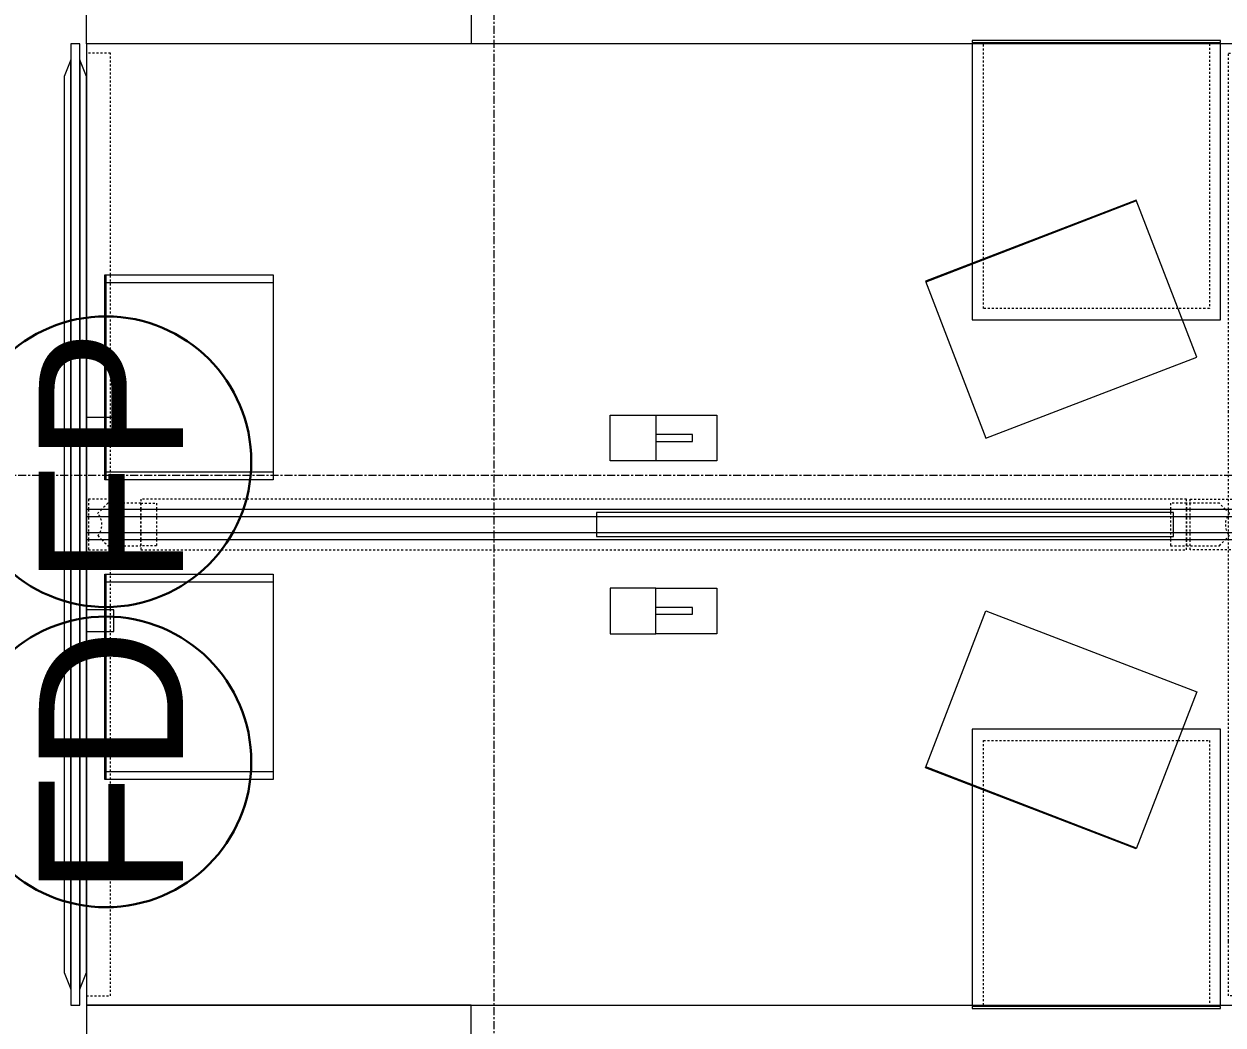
# Model space of a CAD drawing. Header units: inches. Extents: x 29752 to 31446, y 4278 to 5722.
# Drawn here: x 30887 to 30961.8, y 5082.2 to 5144.6 of the extents above; entities that cross this region are included whole.
import ezdxf

# ---------------------------------------------------------------- set-up
doc = ezdxf.new("R2010")
doc.units = ezdxf.units.IN
doc.header["$MEASUREMENT"] = 0
doc.linetypes.add('Dash', pattern=[0.25, 0.125, -0.125])
doc.linetypes.add('Grid Line 1_2_', pattern=[0.875, 0.5, -0.125, 0.125, -0.125])
for name, color, linetype, lineweight in [('A-ANNO-NOTE', 131, 'Continuous', 30), ('I-FURN', 30, 'Continuous', 9), ('I-FURN-HDLN', 30, 'Dash', 9), ('S-GRID', 1, 'Continuous', 9)]:
    doc.layers.add(name, color=color, linetype=linetype, lineweight=lineweight)
doc.styles.add('Swis721 Lt BT', font='swissl.ttf', dxfattribs={"height": 9})

# ---------------------------------------------------------------- blocks, each defined once
blk = doc.blocks.new('Desk_Structures-Teknion-JNDBB_Structural_Beam_Double_Sided-R2015 - Double Sided-V79-FIRST FLOOR POWER _ SIGNAL')
at = {"layer": 'I-FURN-HDLN'}
for p, q in [((35.25, 29.408), (35.724, 29.408)), ((35.25, 25.999), (35.25, 29.408)), ((35.724, 29.408), (36.276, 29.408)), ((36.276, 29.408), (36.75, 29.408)), ((36.75, 29.408), (36.75, 25.999)), ((35.25, 7.001), (35.25, 25.999)), ((36.75, 25.999), (36.75, 7.001)), ((35.25, 0.945), (35.25, 7.001)), ((36.75, 7.001), (36.75, 0.945)), ((-32.614, 1.575), (32.614, 1.575)), ((-32.614, 0.945), (-32.614, 1.575)), ((32.614, 1.575), (32.614, 0.945)), ((32.85, 1.575), (39.15, 1.575)), ((32.85, 0.945), (32.85, 1.575)), ((39.15, 1.575), (39.15, 0.945)), ((-35.304, 0.696), (-35.055, 0.945)), ((-35.055, 0.945), (-34.675, 1.325)), ((-34.675, 1.325), (-32.614, 1.325)), ((-31.63, 1.325), (-32.614, 1.325)), ((-32.614, 1.325), (-32.614, 0.945)), ((-32.614, 0.945), (-32.614, -0.945)), ((-32.614, -0.945), (-32.614, 0.945)), ((-31.63, 0.945), (-31.63, 1.325)), ((-31.63, 0.75), (-31.63, 0.945)), ((-31.63, -0.75), (-31.63, 0.75)), ((31.63, 1.325), (32.614, 1.325)), ((31.63, 0.945), (31.63, 1.325)), ((31.63, -0.945), (31.63, 0.945)), ((32.614, 0.945), (32.614, 1.325)), ((32.614, 1.325), (34.675, 1.325)), ((32.614, -0.945), (32.614, 0.945)), ((32.614, 0.945), (32.614, -0.945)), ((32.85, -0.945), (32.85, 0.945)), ((34.675, 1.325), (35.055, 0.945)), ((35.055, 0.945), (35.304, 0.696)), ((35.25, -0.945), (35.25, 0.945)), ((36.75, 0.945), (36.75, -0.945)), ((39.15, 0.945), (39.15, -0.945)), ((-35.055, -0.945), (-35.304, -0.696)), ((35.304, -0.696), (35.055, -0.945)), ((-34.675, -1.325), (-35.055, -0.945)), ((-32.614, -1.325), (-34.675, -1.325)), ((-32.614, -0.945), (-32.614, -1.325)), ((-32.614, -1.575), (-32.614, -0.945)), ((-32.614, -1.325), (-31.63, -1.325)), ((-31.63, -0.945), (-31.63, -0.75)), ((-31.63, -1.325), (-31.63, -0.945)), ((31.63, -1.325), (31.63, -0.945)), ((32.614, -1.325), (31.63, -1.325)), ((32.614, -1.325), (32.614, -0.945)), ((32.614, -0.945), (32.614, -1.575)), ((34.675, -1.325), (32.614, -1.325)), ((32.85, -1.575), (32.85, -0.945)), ((35.055, -0.945), (34.675, -1.325)), ((35.25, -7.001), (35.25, -0.945)), ((36.75, -0.945), (36.75, -7.001)), ((39.15, -0.945), (39.15, -1.575)), ((32.614, -1.575), (-32.614, -1.575)), ((39.15, -1.575), (32.85, -1.575)), ((35.25, -25.999), (35.25, -7.001)), ((36.75, -7.001), (36.75, -25.999)), ((35.25, -29.408), (35.25, -25.999)), ((36.75, -25.999), (36.75, -29.408)), ((35.724, -29.408), (35.25, -29.408)), ((36.275, -29.408), (35.724, -29.408)), ((36.75, -29.408), (36.275, -29.408))]:
    blk.add_line(p, q, dxfattribs=at)
for centre, start, end in [((-36.127, 0), 319.7931, 40.2069), ((36.127, 0), 139.7931, 180), ((36.127, 0), 180, 220.2069)]:
    blk.add_arc(centre, 1.078, start, end, dxfattribs=at)
blk = doc.blocks.new('Desk_Structures-Teknion-JNDBB_Structural_Beam_Double_Sided-R2015 - Double Sided-V80-FIRST FLOOR POWER _ SIGNAL')
at = {"layer": 'I-FURN-HDLN'}
for p, q in [((-34.5, 29.408), (-36, 29.408)), ((-36, 29.408), (-36, 27.952)), ((-34.5, 15.572), (-34.5, 29.408)), ((-36, 27.952), (-36, 6.669)), ((-34.5, 6.669), (-34.5, 15.572)), ((-36, 6.669), (-36, 5.331)), ((-34.5, 5.331), (-34.5, 6.669)), ((-36, 5.331), (-36, 0.945)), ((-34.5, 2.777), (-34.5, 5.331)), ((-34.5, 0.945), (-34.5, 2.777)), ((-35.882, 1.575), (-35.882, 0.945)), ((-34.5, 1.575), (-35.882, 1.575)), ((-34.5, 0.945), (-34.5, 1.575)), ((32.614, 1.575), (-32.614, 1.575)), ((-32.614, 1.575), (-32.614, 0.945)), ((32.614, 0.945), (32.614, 1.575)), ((-36, 0.945), (-36, -0.945)), ((-35.882, 0.945), (-35.882, -0.945)), ((-35.055, 0.945), (-35.304, 0.696)), ((-34.675, 1.325), (-35.055, 0.945)), ((-32.614, 1.325), (-34.675, 1.325)), ((-34.5, -0.945), (-34.5, 0.945)), ((-34.5, -0.945), (-34.5, 0.945)), ((-32.614, 1.325), (-31.63, 1.325)), ((-32.614, 0.945), (-32.614, 1.325)), ((-32.614, -0.945), (-32.614, 0.945)), ((-32.614, 0.945), (-32.614, -0.945)), ((-31.63, 1.325), (-31.63, 0.945)), ((-31.63, 0.945), (-31.63, -0.945)), ((31.63, 1.325), (31.63, 0.945)), ((32.614, 1.325), (31.63, 1.325)), ((31.63, 0.945), (31.63, 0.75)), ((31.63, 0.75), (31.63, -0.75)), ((34.675, 1.325), (32.614, 1.325)), ((32.614, 1.325), (32.614, 0.945)), ((32.614, 0.945), (32.614, -0.945)), ((32.614, -0.945), (32.614, 0.945)), ((35.055, 0.945), (34.675, 1.325)), ((35.304, 0.696), (35.055, 0.945)), ((-35.304, -0.696), (-35.055, -0.945)), ((35.055, -0.945), (35.304, -0.696)), ((-36, -0.945), (-36, -5.331)), ((-35.882, -0.945), (-35.882, -1.575)), ((-35.055, -0.945), (-34.675, -1.325)), ((-34.675, -1.325), (-32.614, -1.325)), ((-34.5, -3.11), (-34.5, -0.945)), ((-34.5, -1.575), (-34.5, -0.945)), ((-32.614, -1.325), (-32.614, -0.945)), ((-32.614, -0.945), (-32.614, -1.575)), ((-31.63, -1.325), (-32.614, -1.325)), ((-31.63, -0.945), (-31.63, -1.325)), ((31.63, -0.75), (31.63, -0.945)), ((31.63, -0.945), (31.63, -1.325)), ((31.63, -1.325), (32.614, -1.325)), ((32.614, -0.945), (32.614, -1.325)), ((32.614, -1.575), (32.614, -0.945)), ((32.614, -1.325), (34.675, -1.325)), ((34.675, -1.325), (35.055, -0.945)), ((-35.882, -1.575), (-34.5, -1.575)), ((-32.614, -1.575), (32.614, -1.575)), ((-34.5, -5.331), (-34.5, -3.11)), ((-36, -5.331), (-36, -6.669)), ((-34.5, -6.669), (-34.5, -5.331)), ((-36, -6.669), (-36, -27.952)), ((-34.5, -15.906), (-34.5, -6.669)), ((-34.5, -29.408), (-34.5, -15.906)), ((-36, -27.952), (-36, -29.408)), ((-36, -29.408), (-34.5, -29.408))]:
    blk.add_line(p, q, dxfattribs=at)
for centre, start, end in [((-36.127, 0), 13.4023, 40.2069), ((-36.127, 0), 319.7931, 13.4023), ((36.127, 0), 153.1954, 220.2069), ((36.127, 0), 139.7931, 153.1954)]:
    blk.add_arc(centre, 1.078, start, end, dxfattribs=at)
blk = doc.blocks.new('Worksurface-Mounted-Teknion-JNWSSN-Single_Sided_Rectangular-R2015 - 24_ Depth-V51-FIRST FLOOR POWER _ SIGNAL')
at = {"layer": 'I-FURN'}
for p, q in [((-21, -23.782), (21, -23.782)), ((-21, -47.782), (-21, -23.782)), ((21, -23.782), (21, -47.782)), ((21, -47.782), (-21, -47.782))]:
    blk.add_line(p, q, dxfattribs=at)
at = {"layer": 'I-FURN-HDLN'}
for p, q in [((-21, -24.374), (-19.5, -24.374)), ((-19.5, -24.374), (-19.5, -47.782)), ((-21, -25.369), (-16.039, -25.369)), ((-16.039, -25.369), (-16.039, -46.282)), ((-16.039, -46.282), (-18.795, -46.282)), ((-18.795, -46.282), (-18.795, -47.782))]:
    blk.add_line(p, q, dxfattribs=at)
blk = doc.blocks.new('Worksurface-Mounted-Teknion-JNWSSN-Single_Sided_Rectangular-R2015 - 24_ Depth-6171617-FIRST FLOOR POWER _ SIGNAL')
at = {"layer": 'I-FURN'}
for p, q in [((21, 47.782), (-21, 47.782)), ((-21, 47.782), (-21, 23.782)), ((21, 23.782), (21, 47.782)), ((-21, 23.782), (21, 23.782))]:
    blk.add_line(p, q, dxfattribs=at)
at = {"layer": 'I-FURN-HDLN'}
for p, q in [((-19.5, 24.374), (-19.5, 47.782)), ((-18.795, 46.282), (-18.795, 47.782)), ((-16.039, 46.282), (-18.795, 46.282)), ((-16.039, 25.369), (-16.039, 46.282)), ((-21, 25.369), (-16.039, 25.369)), ((-21, 24.374), (-19.5, 24.374))]:
    blk.add_line(p, q, dxfattribs=at)
blk = doc.blocks.new('Desk-Teknion-JNWDSN-Double_Sided_Rectangular-R2015 - 60_ Depth-V52-FIRST FLOOR POWER _ SIGNAL')
at = {"layer": 'I-FURN'}
for p, q in [((-36, 30), (-36, 3)), ((-35.724, 30), (-36, 30)), ((36, 30), (-35.724, 30)), ((36, 27.952), (36, 30)), ((36, 6.669), (36, 27.952)), ((-3.327, 6.816), (0.479, 6.816)), ((-3.327, 3.972), (-3.327, 6.816)), ((3.327, 6.816), (0.479, 6.816)), ((0.479, 6.816), (0.479, 3.972)), ((3.327, 3.972), (3.327, 6.816)), ((36, 5.331), (36, 6.669)), ((-1.8, 5.606), (-1.8, 5.181)), ((0.479, 5.606), (-1.8, 5.606)), ((36, 0.945), (36, 5.331)), ((-1.8, 5.181), (0.479, 5.181)), ((0.479, 3.972), (-3.327, 3.972)), ((0.479, 3.972), (3.327, 3.972)), ((-36, 3), (-36, 0.945)), ((-36, 0.945), (-36, -0.945)), ((36, -0.945), (36, 0.945)), ((-36, -0.945), (-36, -3)), ((36, -5.331), (36, -0.945)), ((-36, -3), (-36, -30)), ((-3.327, -6.816), (-3.327, -3.972)), ((-3.327, -3.972), (0.479, -3.972)), ((0.479, -3.972), (3.327, -3.972)), ((0.479, -6.816), (0.479, -3.972)), ((3.327, -3.972), (3.327, -6.816)), ((-1.8, -5.181), (-1.8, -5.606)), ((0.479, -5.181), (-1.8, -5.181)), ((-1.8, -5.606), (0.479, -5.606)), ((36, -6.669), (36, -5.331)), ((36, -27.952), (36, -6.669)), ((0.479, -6.816), (-3.327, -6.816)), ((3.327, -6.816), (0.479, -6.816)), ((36, -30), (36, -27.952)), ((-36, -30), (-35.725, -30)), ((-35.725, -30), (36, -30))]:
    blk.add_line(p, q, dxfattribs=at)
blk = doc.blocks.new('Storage-Freestanding-Teknion-JNFMP-Mobile_Pedestal_with_Seat-R2015 - Metal-V54-FIRST FLOOR POWER _ SIGNAL')
at = {"layer": 'I-FURN'}
for p, q in [((5.365, 8.55), (-7.75, 8.55)), ((-7.75, 8.55), (-7.75, 5.025)), ((7.75, 8.55), (5.365, 8.55)), ((7.75, -8.67), (7.75, 8.55)), ((-7.75, 5.025), (-7.75, -8.67)), ((-7.75, -8.67), (7.75, -8.67)), ((7.75, -8.749), (-7.75, -8.749)), ((-7.75, -8.749), (-7.75, -8.867)), ((-7.75, -8.867), (7.75, -8.867)), ((7.75, -8.867), (7.75, -8.749))]:
    blk.add_line(p, q, dxfattribs=at)
at = {"layer": 'I-FURN-HDLN'}
for p, q in [((-7.049, 4.755), (-7.049, 7.849)), ((-7.049, 7.849), (5.096, 7.849)), ((5.096, 7.849), (7.049, 7.849)), ((7.049, 7.849), (7.049, -8.67)), ((-7.049, -8.67), (-7.049, 4.755))]:
    blk.add_line(p, q, dxfattribs=at)
blk = doc.blocks.new('Screen-Leg_Mounted-Teknion-JNSEEL-Felt_Elevated-R2015 - Double-Sided Leg Overlay-6171621-FIRST FLOOR POWER _ SIGNAL')
at = {"layer": 'I-FURN'}
for p, q in [((30, 0.276), (-30, 0.276)), ((-30, 0.276), (-30, -0.276)), ((-27.952, 0.703), (-29, 0.276)), ((-29, 0.276), (29, 0.276)), ((27.952, 0.703), (-27.952, 0.703)), ((29, 0.276), (27.952, 0.703)), ((30, -0.276), (30, 0.276)), ((-30, -0.276), (30, -0.276)), ((29, -0.276), (-29, -0.276)), ((-29, -0.276), (-27.952, -0.703)), ((-27.952, -0.703), (-0.945, -0.703)), ((-5.331, -0.703), (-6.669, -0.703)), ((-6.669, -0.703), (-6.669, -2.396)), ((-5.331, -2.396), (-5.331, -0.703)), ((-0.945, -0.703), (0.945, -0.703)), ((0.945, -0.703), (27.952, -0.703)), ((6.669, -0.703), (5.331, -0.703)), ((5.331, -0.703), (5.331, -2.396)), ((6.669, -2.396), (6.669, -0.703)), ((27.952, -0.703), (29, -0.276)), ((-6.669, -2.396), (-5.331, -2.396)), ((5.331, -2.396), (6.669, -2.396))]:
    blk.add_line(p, q, dxfattribs=at)
blk = doc.blocks.new('Screen-Desk_Mounted-Teknion-JNSASW-Solid_Add-On-R2015 - Standard Width-6308290-FIRST FLOOR POWER _ SIGNAL')
at = {"layer": 'I-FURN'}
for p, q in [((36, 0.945), (-36, 0.945)), ((-36, 0.945), (-36, -0.945)), ((31.813, 0.75), (-4.187, 0.75)), ((-4.187, 0.75), (-4.187, -0.75)), ((31.813, -0.75), (31.813, 0.75)), ((36, -0.945), (36, 0.945)), ((-36, 0.508), (36, 0.508)), ((-36, -0.508), (36, -0.508)), ((-36, -0.945), (36, -0.945)), ((-4.187, -0.75), (31.813, -0.75))]:
    blk.add_line(p, q, dxfattribs=at)
blk = doc.blocks.new('Accessories-Teknion-JNAMD-Drawer_Module-R2015 - Letter Size-6171627-FIRST FLOOR POWER _ SIGNAL')
at = {"layer": 'I-FURN'}
for p, q in [((7.049, 5.22), (-7.049, 5.22)), ((-7.049, 5.22), (-7.049, -5.28)), ((7.049, -5.28), (7.049, 5.22)), ((-7.049, -5.22), (7.049, -5.22)), ((-7.049, -5.28), (7.049, -5.28))]:
    blk.add_line(p, q, dxfattribs=at)
blk = doc.blocks.new('Accessories-Teknion-JNAMD-Drawer_Module-R2015 - Letter Size-6171628-FIRST FLOOR POWER _ SIGNAL')
at = {"layer": 'I-FURN'}
for p, q in [((-7.049, -5.22), (-7.049, 5.28)), ((-7.049, 5.28), (7.049, 5.28)), ((7.049, 5.28), (7.049, -5.22)), ((-7.049, 5.22), (7.049, 5.22)), ((7.049, -5.22), (-7.049, -5.22))]:
    blk.add_line(p, q, dxfattribs=at)
blk = doc.blocks.new('Accessories-Teknion-JNAMT-Tray_Module-R2015 - Letter-6171629-FIRST FLOOR POWER _ SIGNAL')
at = {"layer": 'I-FURN'}
for p, q in [((-6.398, 5.25), (6.398, 5.25)), ((-6.398, -5.25), (-6.398, 5.25)), ((-5.898, 5.25), (-5.898, -5.25)), ((5.898, -5.25), (5.898, 5.25)), ((6.398, 5.25), (6.398, -5.25)), ((-6.339, -5.25), (-6.339, -5.191)), ((-6.339, -5.191), (-4.177, -5.191)), ((-4.177, -5.191), (-2.839, -5.191)), ((-2.839, -5.191), (6.339, -5.191)), ((6.339, -5.25), (6.339, -5.191)), ((-4.177, -5.25), (-6.398, -5.25)), ((-2.839, -5.25), (-4.177, -5.25)), ((6.398, -5.25), (-2.839, -5.25))]:
    blk.add_line(p, q, dxfattribs=at)
blk = doc.blocks.new('Accessories-Teknion-JNAMT-Tray_Module-R2015 - Letter-V59-FIRST FLOOR POWER _ SIGNAL')
at = {"layer": 'I-FURN'}
for p, q in [((-6.398, 5.25), (6.398, 5.25)), ((-6.398, -5.25), (-6.398, 5.25)), ((-5.898, 5.25), (-5.898, -5.25)), ((5.898, -5.25), (5.898, 5.25)), ((6.398, 5.25), (6.398, -5.25)), ((-6.339, -5.25), (-6.339, -5.191)), ((-6.339, -5.191), (-4.177, -5.191)), ((-4.177, -5.191), (-2.839, -5.191)), ((-2.839, -5.191), (6.339, -5.191)), ((6.339, -5.25), (6.339, -5.191)), ((-4.177, -5.25), (-6.398, -5.25)), ((-2.839, -5.25), (-4.177, -5.25)), ((6.398, -5.25), (-2.839, -5.25))]:
    blk.add_line(p, q, dxfattribs=at)
blk = doc.blocks.new('Accessories-Teknion-JNAMT-Tray_Module-R2015 - Letter-V60-FIRST FLOOR POWER _ SIGNAL')
at = {"layer": 'I-FURN'}
for p, q in [((-6.398, 5.25), (6.398, 5.25)), ((-6.398, -5.25), (-6.398, 5.25)), ((-5.898, 5.25), (-5.898, -5.25)), ((5.898, -5.25), (5.898, 5.25)), ((6.398, 5.25), (6.398, -5.25)), ((-6.339, -5.25), (-6.339, -5.191)), ((-6.339, -5.191), (2.505, -5.191)), ((2.505, -5.191), (3.844, -5.191)), ((3.844, -5.191), (6.339, -5.191)), ((6.339, -5.25), (6.339, -5.191)), ((2.505, -5.25), (-6.398, -5.25)), ((3.844, -5.25), (2.505, -5.25)), ((6.398, -5.25), (3.844, -5.25))]:
    blk.add_line(p, q, dxfattribs=at)
blk = doc.blocks.new('Accessories-Teknion-JNAMT-Tray_Module-R2015 - Letter-V61-FIRST FLOOR POWER _ SIGNAL')
at = {"layer": 'I-FURN'}
for p, q in [((-6.398, 5.25), (6.398, 5.25)), ((-6.398, -5.25), (-6.398, 5.25)), ((-5.898, 5.25), (-5.898, -5.25)), ((5.898, -5.25), (5.898, 5.25)), ((6.398, 5.25), (6.398, -5.25)), ((-6.339, -5.25), (-6.339, -5.191)), ((-6.339, -5.191), (2.505, -5.191)), ((2.505, -5.191), (3.844, -5.191)), ((3.844, -5.191), (6.339, -5.191)), ((6.339, -5.25), (6.339, -5.191)), ((2.505, -5.25), (-6.398, -5.25)), ((3.844, -5.25), (2.505, -5.25)), ((6.398, -5.25), (3.844, -5.25))]:
    blk.add_line(p, q, dxfattribs=at)
blk = doc.blocks.new('Storage-Freestanding-Teknion-JNFMP-Mobile_Pedestal_with_Seat-R2015 - Metal-V62-FIRST FLOOR POWER _ SIGNAL')
at = {"layer": 'I-FURN'}
for p, q in [((-5.366, 8.55), (-7.75, 8.55)), ((-7.75, 8.55), (-7.75, -8.67)), ((7.75, 8.55), (-5.366, 8.55)), ((7.75, 5.024), (7.75, 8.55)), ((7.75, -8.67), (7.75, 5.024)), ((-7.75, -8.67), (7.75, -8.67)), ((7.75, -8.749), (-7.75, -8.749)), ((-7.75, -8.749), (-7.75, -8.867)), ((-7.75, -8.867), (7.75, -8.867)), ((7.75, -8.867), (7.75, -8.749))]:
    blk.add_line(p, q, dxfattribs=at)
at = {"layer": 'I-FURN-HDLN'}
for p, q in [((-7.049, -8.67), (-7.049, 7.849)), ((-7.049, 7.849), (-5.096, 7.849)), ((-5.096, 7.849), (7.049, 7.849)), ((7.049, 7.849), (7.049, 4.755)), ((7.049, 4.755), (7.049, -8.67))]:
    blk.add_line(p, q, dxfattribs=at)

msp = doc.modelspace()

# ---------------------------------------------------------------- linework, layer by layer
at = {"layer": 'A-ANNO-NOTE'}
for centre in [(30892.133, 5117.309), (30892.133, 5098.576)]:
    msp.add_circle(centre, 9.07, dxfattribs=at)
at = {"layer": 'S-GRID', "linetype": 'Grid Line 1_2_'}
for p, q in [((30916.362, 4277.766), (30916.362, 5698.128)), ((31446.272, 5116.452), (29775.662, 5116.452))]:
    msp.add_line(p, q, dxfattribs=at)

# ---------------------------------------------------------------- block references
at = {"layer": 'I-FURN'}
for name, p, rotation in [('Worksurface-Mounted-Teknion-JNWSSN-Single_Sided_Rectangular-R2015 - 24_ Depth-V51-FIRST FLOOR POWER _ SIGNAL', (30938.708, 5164.391), 269.9999999999993), ('Screen-Leg_Mounted-Teknion-JNSEEL-Felt_Elevated-R2015 - Double-Sided Leg Overlay-6171621-FIRST FLOOR POWER _ SIGNAL', (30890.224, 5113.391), 89.99999999999952), ('Desk-Teknion-JNWDSN-Double_Sided_Rectangular-R2015 - 60_ Depth-V52-FIRST FLOOR POWER _ SIGNAL', (30926.927, 5113.391), 180), ('Storage-Freestanding-Teknion-JNFMP-Mobile_Pedestal_with_Seat-R2015 - Metal-V62-FIRST FLOOR POWER _ SIGNAL', (30953.927, 5134.721), 180), ('Desk_Structures-Teknion-JNDBB_Structural_Beam_Double_Sided-R2015 - Double Sided-V79-FIRST FLOOR POWER _ SIGNAL', (30998.927, 5113.391), 180), ('Accessories-Teknion-JNAMD-Drawer_Module-R2015 - Letter Size-6171627-FIRST FLOOR POWER _ SIGNAL', (30951.736, 5126.179), 201.0532295833245), ('Accessories-Teknion-JNAMT-Tray_Module-R2015 - Letter-V61-FIRST FLOOR POWER _ SIGNAL', (30897.322, 5122.566), 269.9999999999989), ('Accessories-Teknion-JNAMT-Tray_Module-R2015 - Letter-V60-FIRST FLOOR POWER _ SIGNAL', (30897.323, 5122.566), 269.9999999999989), ('Accessories-Teknion-JNAMT-Tray_Module-R2015 - Letter-V59-FIRST FLOOR POWER _ SIGNAL', (30897.322, 5103.883), 269.9999999999989), ('Accessories-Teknion-JNAMT-Tray_Module-R2015 - Letter-6171629-FIRST FLOOR POWER _ SIGNAL', (30897.323, 5103.883), 269.9999999999989), ('Accessories-Teknion-JNAMD-Drawer_Module-R2015 - Letter Size-6171628-FIRST FLOOR POWER _ SIGNAL', (30951.736, 5100.603), 158.9467704166674), ('Worksurface-Mounted-Teknion-JNWSSN-Single_Sided_Rectangular-R2015 - 24_ Depth-6171617-FIRST FLOOR POWER _ SIGNAL', (30938.709, 5062.391), 89.99999999999933)]:
    msp.add_blockref(name, p, dxfattribs=dict(at, rotation=rotation))
for name, p in [('Desk_Structures-Teknion-JNDBB_Structural_Beam_Double_Sided-R2015 - Double Sided-V80-FIRST FLOOR POWER _ SIGNAL', (30926.927, 5113.391)), ('Screen-Desk_Mounted-Teknion-JNSASW-Solid_Add-On-R2015 - Standard Width-6308290-FIRST FLOOR POWER _ SIGNAL', (30926.926, 5113.391)), ('Storage-Freestanding-Teknion-JNFMP-Mobile_Pedestal_with_Seat-R2015 - Metal-V54-FIRST FLOOR POWER _ SIGNAL', (30953.927, 5092.061))]:
    msp.add_blockref(name, p, dxfattribs=at)

# ---------------------------------------------------------------- texts
at = {"layer": 'A-ANNO-NOTE', "lineweight": 9, "char_height": 9, "attachment_point": 1, "rotation": 90, "style": 'Swis721 Lt BT'}
for s, insert, width in [('FP', (30887.943, 5109.515), 18.18), ('FD', (30887.943, 5090.159), 19.695)]:
    msp.add_mtext(s, dxfattribs=dict(at, insert=insert, width=width))

doc.saveas('drawing.dxf')
